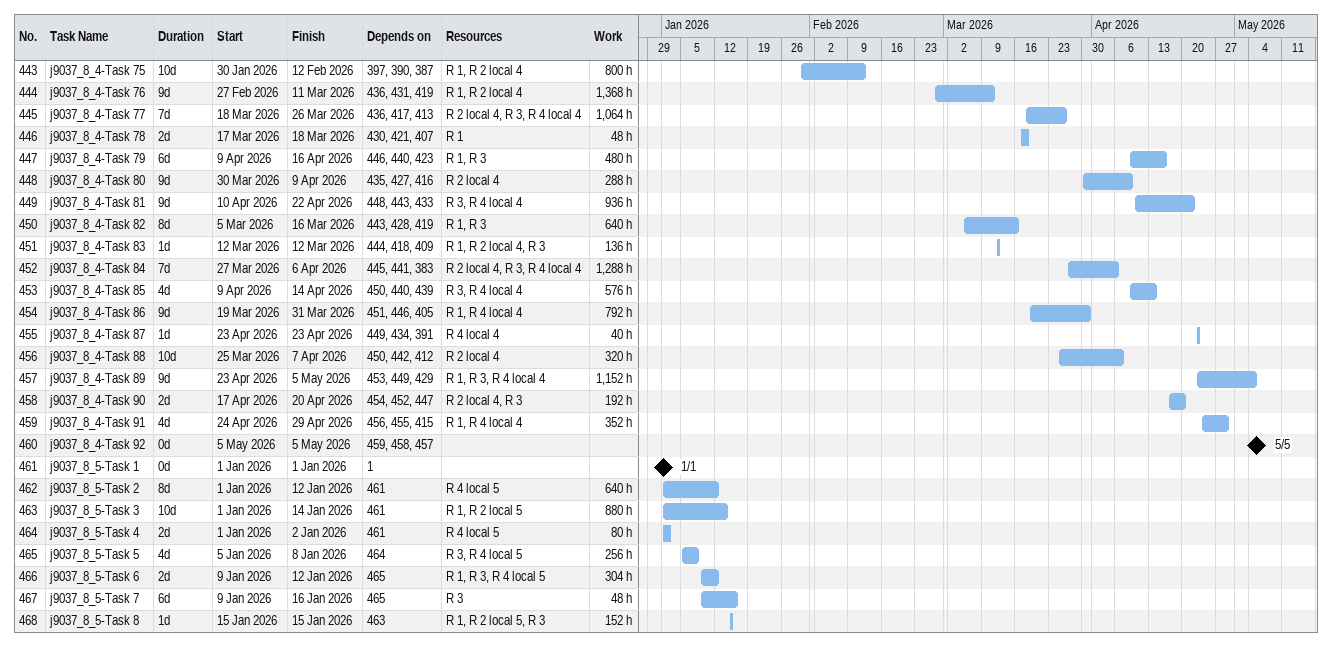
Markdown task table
| ID | Task | Duration | Start | Finish | Predecessors | Resources | Work (h) |
|---|---|---|---|---|---|---|---|
| 443 | j9037_8_4-Task 75 | 10d | 2026-01-30 | 2026-02-12 | 397, 390, 387 | R 1, R 2 local 4 | 800 |
| 444 | j9037_8_4-Task 76 | 9d | 2026-02-27 | 2026-03-11 | 436, 431, 419 | R 1, R 2 local 4 | 1368 |
| 445 | j9037_8_4-Task 77 | 7d | 2026-03-18 | 2026-03-26 | 436, 417, 413 | R 2 local 4, R 3, R 4 local 4 | 1064 |
| 446 | j9037_8_4-Task 78 | 2d | 2026-03-17 | 2026-03-18 | 430, 421, 407 | R 1 | 48 |
| 447 | j9037_8_4-Task 79 | 6d | 2026-04-09 | 2026-04-16 | 446, 440, 423 | R 1, R 3 | 480 |
| 448 | j9037_8_4-Task 80 | 9d | 2026-03-30 | 2026-04-09 | 435, 427, 416 | R 2 local 4 | 288 |
| 449 | j9037_8_4-Task 81 | 9d | 2026-04-10 | 2026-04-22 | 448, 443, 433 | R 3, R 4 local 4 | 936 |
| 450 | j9037_8_4-Task 82 | 8d | 2026-03-05 | 2026-03-16 | 443, 428, 419 | R 1, R 3 | 640 |
| 451 | j9037_8_4-Task 83 | 1d | 2026-03-12 | 2026-03-12 | 444, 418, 409 | R 1, R 2 local 4, R 3 | 136 |
| 452 | j9037_8_4-Task 84 | 7d | 2026-03-27 | 2026-04-06 | 445, 441, 383 | R 2 local 4, R 3, R 4 local 4 | 1288 |
| 453 | j9037_8_4-Task 85 | 4d | 2026-04-09 | 2026-04-14 | 450, 440, 439 | R 3, R 4 local 4 | 576 |
| 454 | j9037_8_4-Task 86 | 9d | 2026-03-19 | 2026-03-31 | 451, 446, 405 | R 1, R 4 local 4 | 792 |
| 455 | j9037_8_4-Task 87 | 1d | 2026-04-23 | 2026-04-23 | 449, 434, 391 | R 4 local 4 | 40 |
| 456 | j9037_8_4-Task 88 | 10d | 2026-03-25 | 2026-04-07 | 450, 442, 412 | R 2 local 4 | 320 |
| 457 | j9037_8_4-Task 89 | 9d | 2026-04-23 | 2026-05-05 | 453, 449, 429 | R 1, R 3, R 4 local 4 | 1152 |
| 458 | j9037_8_4-Task 90 | 2d | 2026-04-17 | 2026-04-20 | 454, 452, 447 | R 2 local 4, R 3 | 192 |
| 459 | j9037_8_4-Task 91 | 4d | 2026-04-24 | 2026-04-29 | 456, 455, 415 | R 1, R 4 local 4 | 352 |
| 460 | j9037_8_4-Task 92 | 0d | 2026-05-05 | 2026-05-05 | 459, 458, 457 |  |  |
| 461 | j9037_8_5-Task 1 | 0d | 2026-01-01 | 2026-01-01 | 1 |  |  |
| 462 | j9037_8_5-Task 2 | 8d | 2026-01-01 | 2026-01-12 | 461 | R 4 local 5 | 640 |
| 463 | j9037_8_5-Task 3 | 10d | 2026-01-01 | 2026-01-14 | 461 | R 1, R 2 local 5 | 880 |
| 464 | j9037_8_5-Task 4 | 2d | 2026-01-01 | 2026-01-02 | 461 | R 4 local 5 | 80 |
| 465 | j9037_8_5-Task 5 | 4d | 2026-01-05 | 2026-01-08 | 464 | R 3, R 4 local 5 | 256 |
| 466 | j9037_8_5-Task 6 | 2d | 2026-01-09 | 2026-01-12 | 465 | R 1, R 3, R 4 local 5 | 304 |
| 467 | j9037_8_5-Task 7 | 6d | 2026-01-09 | 2026-01-16 | 465 | R 3 | 48 |
| 468 | j9037_8_5-Task 8 | 1d | 2026-01-15 | 2026-01-15 | 463 | R 1, R 2 local 5, R 3 | 152 |
